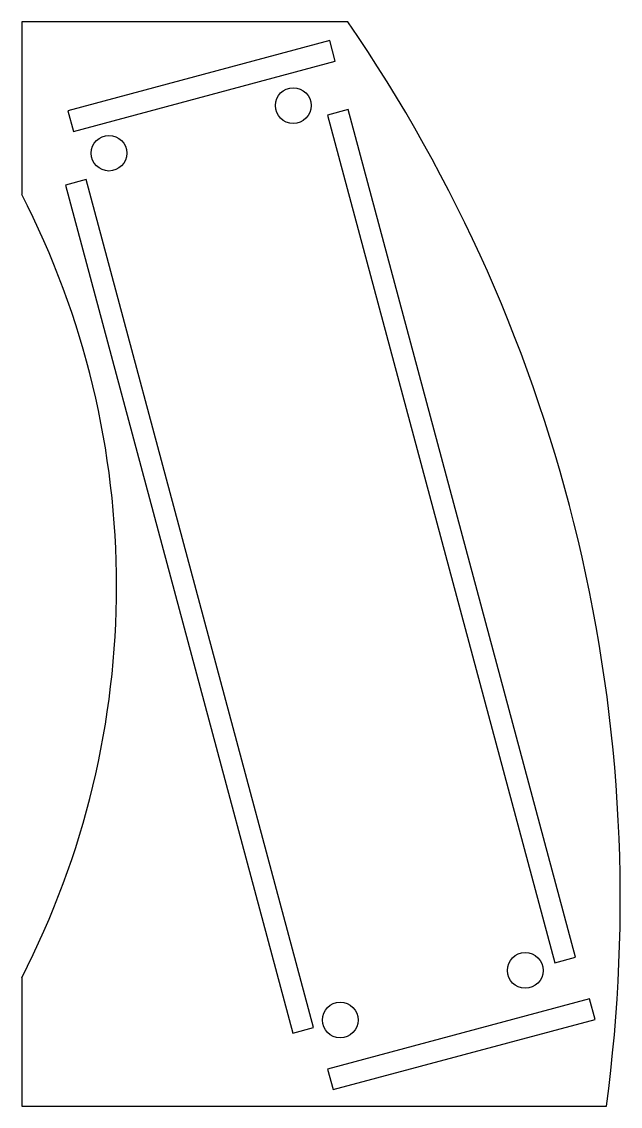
# Model space of a CAD drawing. Extents: x 0 to 84, y 0 to 152.
import ezdxf

# ---------------------------------------------------------------- set-up
doc = ezdxf.new("R2010")
doc.units = 0
for name, color, linetype in [('DXF_PI4_SIDE_V2_MODEL_0', 7, 'CONTINUOUS'), ('DXF_PI4_SIDE_V2_MODEL_LAYE', 7, 'CONTINUOUS'), ('LAYER1', 7, 'CONTINUOUS')]:
    doc.layers.add(name, color=color, linetype=linetype)

msp = doc.modelspace()

# ---------------------------------------------------------------- linework, layer by layer
at = {"layer": 'DXF_PI4_SIDE_V2_MODEL_0', "color": 18, "ltscale": 25.4}
for p, q in [((0.05, 152.05), (0.05, 127.86)), ((45.74, 152.05), (0.05, 152.05)), ((43.21, 149.4), (6.51, 139.57)), ((43.99, 146.5), (43.21, 149.4)), ((7.29, 136.67), (43.99, 146.5)), ((6.51, 139.57), (7.29, 136.67)), ((0.05, 18.07), (0.05, 0.05)), ((79.6, 15.11), (42.9, 5.27)), ((80.38, 12.21), (79.6, 15.11)), ((43.67, 2.38), (80.38, 12.21)), ((42.9, 5.27), (43.67, 2.38)), ((0.05, 0.05), (81.97, 0.05))]:
    msp.add_line(p, q, dxfattribs=at)
at = {"layer": 'DXF_PI4_SIDE_V2_MODEL_LAYE', "color": 18, "ltscale": 25.4}
for centre, radius, start, end in [((-133.18, 29.08), 217.1, 352.3151, 34.4994), ((-106.66, 72.96), 120, 332.7783, 27.2217)]:
    msp.add_arc(centre, radius, start, end, dxfattribs=at)
at = {"layer": 'LAYER1', "color": 18, "ltscale": 25.4}
for points in [[(42.9, 138.96, 0), (74.74, 20.16, 0), (77.64, 20.93, 0), (45.8, 139.74, 0), (42.9, 138.96, 0)], [(6.2, 129.13, 0), (38.03, 10.32, 0), (40.93, 11.1, 0), (9.1, 129.91, 0), (6.2, 129.13, 0)]]:
    msp.add_polyline3d(points, dxfattribs=at)
for centre in [(38.1, 140.29), (12.28, 133.62), (70.6, 19.09), (44.68, 12.14)]:
    msp.add_circle(centre, 2.5, dxfattribs=at)

doc.saveas('drawing.dxf')
